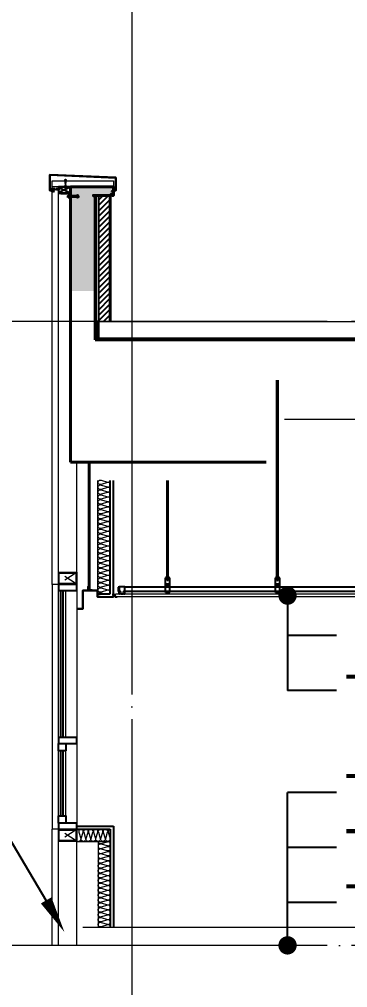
# Model space of a CAD drawing. Header units: millimetres. Extents: x -420989 to -259189, y -1306565 to -1134794.
# Drawn here: x -282344 to -279657, y -1146940 to -1139024 of the extents above; entities that cross this region are included whole.
import ezdxf
from ezdxf.enums import TextEntityAlignment as Align

# ---------------------------------------------------------------- set-up
doc = ezdxf.new("R2010")
doc.units = ezdxf.units.MM
doc.header["$LTSCALE"] = 100
doc.header["$MEASUREMENT"] = 0
for name, pattern in [('CEN', [62, 60, -1, 0, -1]), ('CENTER', [2, 1.25, -0.25, 0.25, -0.25]), ('HID', [2, 1.1, -0.9]), ('HIDDEN', [0.375, 0.25, -0.125]), ('HIDDEN2', [4.7625, 3.175, -1.5875])]:
    doc.linetypes.add(name, pattern=pattern)
doc.layers.get('0').update_dxf_attribs({"linetype": 'CONTINUOUS'})
for name, color, linetype in [('2', 2, 'CONTINUOUS'), ('A-CONC-SOLD', 253, 'CEN'), ('A-MKXS-LEAD', 7, 'CONTINUOUS'), ('A-SECT-LIN3', 255, 'CONTINUOUS'), ('BOLT', 8, 'CONTINUOUS'), ('CEIL', 8, 'CONTINUOUS'), ('ELE-8', 8, 'CONTINUOUS'), ('FIN', 5, 'CONTINUOUS'), ('SCREW', 6, 'CONTINUOUS')]:
    doc.layers.add(name, color=color, linetype=linetype)
for name, color, linetype, lineweight in [('A-AXIS-LINE', 1, 'CEN', 15), ('A-CONC-LIN1', 2, 'CONTINUOUS', 40), ('A-CONC-LIN2', 7, 'CONTINUOUS', 25), ('A-DWXK-OPEN', 1, 'HID', 15), ('A-DWXM-GLAS', 121, 'CONTINUOUS', 20), ('A-DWXM-WIND', 4, 'CONTINUOUS', 25), ('A-ELEV-LIN3', 8, 'CONTINUOUS', 18), ('A-MKXS-TEXT1', 3, 'CONTINUOUS', 25), ('A-SECT-LIN2', 6, 'CONTINUOUS', 20), ('A-WAXM-BLIC', 3, 'CONTINUOUS', 25), ('A-WAXM-DRYW', 4, 'CONTINUOUS', 25), ('A-WAXM-PANL', 6, 'CONTINUOUS', 20), ('A-XXXX-FIN2', 6, 'CONTINUOUS', 20), ('A-XXXX-FIN3', 4, 'CONTINUOUS', 25), ('A-XXXX-INSL2', 8, 'CONTINUOUS', 18), ('A-XXXX-STL', 3, 'CONTINUOUS', 25), ('A-XXXX-WAT1', 9, 'HID', 20)]:
    doc.layers.add(name, color=color, linetype=linetype, lineweight=lineweight)
doc.styles.add('맑은고딕', font='malgun.ttf')

# ---------------------------------------------------------------- blocks, each defined once
blk = doc.blocks.new('A$C0A9F2FD3')
at = {"layer": 'A-MKXS-LEAD'}
blk.add_lwpolyline([(-147.1, 254.7), (-559.1, 944.6), (-1926.6, 944.6)], dxfattribs=at)
blk.add_lwpolyline([(2.9, -5.1, 0, 100, 0), (-147.1, 254.7, 100, 100, 0)], format="xyseb", dxfattribs=at)
at = {"layer": 'A-MKXS-TEXT1', "style": '맑은고딕'}
blk.add_text('층간방화재 충진', height=300, dxfattribs=at).set_placement((-4919.3, 944.6), align=Align.MIDDLE_LEFT)
blk = doc.blocks.new('SCREW65')
at = {"layer": '2', "color": 13, "linetype": 'HIDDEN'}
for p, q in [((35, 44.2), (35, 50)), ((35, 50), (43, 50)), ((35, 38), (43, 40)), ((35, 38), (43, 40)), ((35, 36), (43, 38)), ((35, 36), (43, 38)), ((35, 36), (43, 38)), ((35, 34), (43, 36)), ((35, 32), (43, 34)), ((35, 30), (43, 32)), ((35, 28), (43, 30)), ((35, 26), (43, 28)), ((35, 24), (43, 26)), ((35, 22), (43, 24)), ((35, 20), (43, 22)), ((35, 18), (43, 20)), ((35, 16), (43, 18)), ((35, 14), (43, 16)), ((35, 12), (43, 14)), ((35, 12), (43, 14)), ((35, 10), (43, 12)), ((35, 8), (43, 10)), ((35, 6), (43, 8)), ((35, 4), (43, 6)), ((35, 2), (43, 4)), ((35, 0), (43, 2)), ((35, -2), (43, 0)), ((36.5, 44.2), (36.5, 50)), ((41.5, 50), (41.5, 44.2)), ((43, 50), (43, 44.2)), ((35, -4), (43, -2)), ((35, -6), (43, -4)), ((35, -8), (43, -6)), ((35, -10), (43, -8)), ((35, -12), (43, -10)), ((35, -14), (43, -12))]:
    blk.add_line(p, q, dxfattribs=at)
for points in [[(48, 43), (48, 42), (30, 42), (30, 43)], [(34, 44.2), (34, 43), (44, 43), (44, 44.2)]]:
    blk.add_lwpolyline(points, close=True, dxfattribs=at)
at = {"layer": '2', "color": 13}
blk.add_lwpolyline([(46.5, 42), (46.5, 40), (31.5, 40), (31.5, 42)], dxfattribs=at)
at = {"layer": '2', "color": 13, "linetype": 'HIDDEN'}
for points in [[(36, 42), (36, -18), (39, -23), (42, -18), (42, 42)], [(39, -23), (40, -17), (42, -15), (40, -14), (36, -16)]]:
    blk.add_lwpolyline(points, dxfattribs=at)
blk = doc.blocks.new('An')
at = {"layer": 'BOLT'}
for p, q in [((7.1, 15.1), (-7.1, 15.1)), ((7.1, 6.8), (-7.1, 6.8)), ((-5, 17.4), (5, 17.4)), ((-3.3, 19.1), (-3.3, 15.1)), ((3.3, 19.1), (3.3, 15.1)), ((6.7, 15.1), (6.7, 15.1))]:
    blk.add_line(p, q, dxfattribs=at)
at = {"layer": 'BOLT', "linetype": 'CENTER'}
blk.add_line((0, 27.7), (0, -78.2), dxfattribs=at)
at = {"layer": 'BOLT'}
for points in [[(-12.7, 3.8), (-0.2, 2.2), (0, 3.8), (-12.5, 5.5)], [(12.5, 0), (12.5, 1.7), (-12.5, 1.7), (-12.5, 0)], [(12.5, 3.1), (0, 4.7), (0.2, 6.4), (12.7, 4.7)]]:
    blk.add_lwpolyline(points, close=True, dxfattribs=at)
at = {"layer": 'BOLT', "linetype": 'HIDDEN'}
blk.add_lwpolyline([(12.7, 4.7), (-12.5, 5.5), (-12.7, 3.8), (12.5, 3.1)], close=True, dxfattribs=at)
at = {"layer": 'BOLT', "linetype": 'HIDDEN2'}
blk.add_lwpolyline([(6.7, 0), (6.7, -51.2, 0.126377), (8.1, -56.8), (11.3, -62.5), (3.8, -62.5, -0.360473), (2.2, -61.1), (1, -54.8, 0.412222), (0, -54.2), (-0.2, -54.2, 0.360473), (-1, -54.8), (-2.2, -61.1, -0.360473), (-3.8, -62.5), (-11.3, -62.5), (-8.1, -56.8, 0.126377), (-6.7, -51.2), (-6.7, 0)], format="xyb", dxfattribs=at)
at = {"layer": 'BOLT', "linetype": 'CENTER'}
blk.add_lwpolyline([(-9.1, 14), (-9.1, 8, 0.57735), (-5, 8, 0.238157), (5, 8, 0.57735), (9.1, 8), (9.1, 14, 0.57735), (5, 14, 0.238157), (-5, 14, 0.57735)], format="xyb", close=True, dxfattribs=at)
at = {"layer": 'BOLT', "linetype": 'HIDDEN'}
blk.add_lwpolyline([(-5, 14), (-5, 0), (-5, -51.9, -0.095415), (-5.8, -56.3), (-8.6, -63.2, 0.530598), (-6.3, -66.7), (0, -66.7), (6.3, -66.7, 0.530598), (8.6, -63.2), (5.8, -56.3, -0.095415), (5, -51.9), (5, 0), (5, 14)], format="xyb", dxfattribs=at)
at = {"layer": 'BOLT'}
blk.add_lwpolyline([(-5, 14), (-5, 17.4), (-3.3, 19.1), (3.3, 19.1), (5, 17.4), (5, 14)], dxfattribs=at)
blk = doc.blocks.new('SCREW')
at = {"layer": 'SCREW'}
for p, q in [((2652.6, -790.3), (2654.2, -788.6)), ((2652.6, -790.3), (2653.6, -790.3)), ((2652.6, -792.6), (2652.6, -790.3)), ((2654.2, -788.6), (2653.6, -792.6)), ((2655.7, -793.5), (2655.7, -790.8)), ((2658.1, -804.6), (2650.2, -804.6)), ((2650.2, -804.6), (2650.2, -805.1)), ((2650.2, -805.1), (2658.1, -805.1)), ((2652.1, -792.9), (2652.6, -792.6)), ((2653.6, -792.6), (2652.1, -792.9)), ((2652.6, -793.1), (2652.1, -792.9)), ((2656.3, -793.8), (2652.1, -794.5)), ((2652.1, -794.5), (2652.6, -793.9)), ((2652.6, -794.7), (2652.1, -794.5)), ((2656.3, -795), (2652.1, -795.7)), ((2652.1, -795.7), (2652.6, -795.2)), ((2652.6, -796), (2652.1, -795.7)), ((2656.3, -796.3), (2652.1, -797)), ((2652.1, -797), (2652.6, -796.5)), ((2652.6, -797.2), (2652.1, -797)), ((2656.3, -797.5), (2652.1, -798.2)), ((2652.1, -798.2), (2652.6, -797.7)), ((2652.6, -798.5), (2652.1, -798.2)), ((2656.3, -798.8), (2652.1, -799.5)), ((2652.1, -799.5), (2652.6, -799)), ((2652.6, -799.8), (2652.1, -799.5)), ((2656.3, -800.1), (2652.1, -800.8)), ((2652.1, -800.8), (2652.6, -800.3)), ((2652.6, -801), (2652.1, -800.8)), ((2656.3, -801.3), (2652.1, -802)), ((2652.1, -802), (2652.6, -801.5)), ((2652.6, -802.3), (2652.1, -802)), ((2656.3, -802.6), (2652.1, -803.3)), ((2652.1, -803.3), (2652.6, -802.8)), ((2652.6, -803.5), (2652.1, -803.3)), ((2656.3, -803.9), (2652.1, -804.6)), ((2652.1, -804.6), (2652.6, -804.1)), ((2652.6, -793.1), (2653.6, -792.6)), ((2652.6, -792.6), (2653.6, -792.6)), ((2652.6, -793.9), (2652.6, -793.1)), ((2652.6, -793.9), (2655.7, -793.5)), ((2655.7, -794.3), (2652.6, -794.7)), ((2652.6, -795.2), (2652.6, -794.7)), ((2652.6, -795.2), (2655.7, -794.8)), ((2655.7, -795.5), (2652.6, -796)), ((2652.6, -796.5), (2655.7, -796)), ((2652.6, -796.5), (2652.6, -796)), ((2655.7, -796.8), (2652.6, -797.2)), ((2652.6, -797.7), (2652.6, -797.2)), ((2652.6, -797.7), (2655.7, -797.3)), ((2655.7, -798.1), (2652.6, -798.5)), ((2652.6, -799), (2652.6, -798.5)), ((2652.6, -799), (2655.7, -798.6)), ((2655.7, -799.3), (2652.6, -799.8)), ((2652.6, -800.3), (2655.7, -799.8)), ((2652.6, -800.3), (2652.6, -799.8)), ((2655.7, -800.6), (2652.6, -801)), ((2652.6, -801.5), (2652.6, -801)), ((2652.6, -801.5), (2655.7, -801.1)), ((2655.7, -801.9), (2652.6, -802.3)), ((2652.6, -802.8), (2652.6, -802.3)), ((2652.6, -802.8), (2655.7, -802.4)), ((2655.7, -803.1), (2652.6, -803.5)), ((2652.6, -804.1), (2652.6, -803.5)), ((2652.6, -804.1), (2655.7, -803.6)), ((2653.5, -806.8), (2653.5, -805.5)), ((2653.5, -805.5), (2654, -805.5)), ((2653.6, -792.6), (2654.2, -793.1)), ((2654.2, -793.1), (2655.2, -792.6)), ((2654.8, -805.5), (2654.4, -805.5)), ((2654.8, -806.8), (2654.8, -805.5)), ((2655.7, -793.5), (2656.3, -793.8)), ((2656.3, -793.8), (2655.7, -794.3)), ((2655.7, -794.3), (2655.7, -794.8)), ((2655.7, -794.8), (2656.3, -795)), ((2656.3, -795), (2655.7, -795.5)), ((2655.7, -795.5), (2655.7, -796)), ((2655.7, -796), (2656.3, -796.3)), ((2656.3, -796.3), (2655.7, -796.8)), ((2655.7, -796.8), (2655.7, -797.3)), ((2655.7, -796.8), (2655.7, -797.3)), ((2655.7, -797.3), (2656.3, -797.5)), ((2656.3, -797.5), (2655.7, -798.1)), ((2655.7, -798.1), (2655.7, -798.6)), ((2655.7, -798.1), (2655.7, -798.6)), ((2655.7, -798.6), (2656.3, -798.8)), ((2656.3, -798.8), (2655.7, -799.3)), ((2655.7, -799.3), (2655.7, -799.8)), ((2655.7, -799.3), (2655.7, -799.8)), ((2655.7, -799.8), (2656.3, -800.1)), ((2656.3, -800.1), (2655.7, -800.6)), ((2655.7, -800.6), (2655.7, -801.1)), ((2655.7, -800.6), (2655.7, -801.1)), ((2655.7, -801.1), (2656.3, -801.3)), ((2656.3, -801.3), (2655.7, -801.9)), ((2655.7, -801.9), (2655.7, -802.4)), ((2655.7, -801.9), (2655.7, -802.4)), ((2655.7, -802.4), (2656.3, -802.6)), ((2656.3, -802.6), (2655.7, -803.1)), ((2655.7, -803.1), (2655.7, -803.6)), ((2655.7, -803.1), (2655.7, -803.6)), ((2655.7, -803.6), (2656.3, -803.9)), ((2656.3, -803.9), (2655.7, -804.4)), ((2655.7, -804.4), (2655.7, -804.6)), ((2658.1, -804.6), (2658.1, -805.1))]:
    blk.add_line(p, q, dxfattribs=at)
for centre, radius, start, end in [((2654, -790.2), 1.65, 57.53126, 85.55966), ((2652.8, -790.8), 2.84, 358.16568, 42.95835), ((2652.5, -790.9), 3.22, 327.41757, 0.69164), ((2654.2, -801.9), 4.99, 221.10421, 318.89579)]:
    blk.add_arc(centre, radius, start, end, dxfattribs=at)
blk = doc.blocks.new('PIs4')
at = {"layer": 'SCREW'}
blk.add_blockref('SCREW', (-2654.2, 804.6), dxfattribs=at)

msp = doc.modelspace()

# ---------------------------------------------------------------- hatches: boundary and pattern name
at = {"layer": 'A-CONC-SOLD'}
h = msp.add_hatch(color=256, dxfattribs=at)
h.dxf.hatch_style = 1
h.paths.add_polyline_path([(-281724.4, -1141023.6), (-281924.4, -1141023.6), (-281924.4, -1141244.2), (-281724.4, -1141244.2)])
h.paths.add_polyline_path([(-281724.4, -1140473.2), (-281739.4, -1140464.2), (-281594.4, -1140464.2), (-281594.4, -1140454.2), (-281584.4, -1140454.2), (-281584.4, -1140464.2), (-281574.4, -1140464.2), (-281574.4, -1140394.2), (-281924.4, -1140394.2), (-281924.4, -1140444.2), (-281924.4, -1140504.2), (-281924.4, -1141023.6), (-281724.4, -1141023.6)])
h = msp.add_hatch(dxfattribs=at)
h.set_pattern_fill('블럭단면', color=256)
h.set_pattern_definition([(45, (-525536.9221, -1385494.2426), (-0.7071067812, 0.7071067812), []), (135, (-525536.9221, -1385494.2426), (-0.7071067812, -0.7071067812), [])])
h.paths.add_polyline_path([(-281714.4, -1140464.2), (-281739.4, -1140464.2), (-281714.4, -1140469.2, 1)])
h = msp.add_hatch(dxfattribs=at)
h.set_pattern_fill('ANSI31', color=256, scale=10)
h.set_pattern_definition([(45, (-525486.922, -1385594.243), (-22.4506403, 22.4506403), [])])
h.paths.add_polyline_path([(-281694.4, -1141494.2), (-281604.4, -1141494.2), (-281604.4, -1140464.2), (-281694.4, -1140464.2)])
h = msp.add_hatch(dxfattribs=at)
h.set_pattern_fill('블럭단면', color=256, scale=5)
h.set_pattern_definition([(45, (-437486.922, -1380494.2426), (-3.53553391, 3.53553391), []), (135, (-437486.922, -1380494.2426), (-3.53553391, -3.53553391), [])])
h.paths.add_polyline_path([(-281714.4, -1141619.2), (-281699.4, -1141634.2), (-281694.4, -1141634.2), (-281694.4, -1141494.2), (-281714.4, -1141494.2)])

# ---------------------------------------------------------------- linework, layer by layer
at = {"color": 1}
for p, q in [((-282022.1, -1140396.5), (-281926.7, -1140441.9)), ((-281926.7, -1140396.5), (-282022.1, -1140441.9))]:
    msp.add_line(p, q, dxfattribs=at)
at = {"color": 5}
msp.add_lwpolyline([(-282074.4, -1140434.2), (-282074.4, -1140423.7), (-282094.4, -1140423.7), (-282094.4, -1140294.7), (-281555.4, -1140318.7), (-281555.4, -1140423.7), (-281572.9, -1140423.7), (-281572.9, -1140434.2, -0.414214), (-281573.3, -1140434.6), (-281573.4, -1140434.6, -0.447244), (-281573.8, -1140434.2), (-281573, -1140427.2), (-281573.5, -1140427.2), (-281574.3, -1140434.1, 0.447244), (-281573.4, -1140435.1), (-281573.3, -1140435.1, 0.414214), (-281572.4, -1140434.2), (-281572.4, -1140424.2), (-281554.9, -1140424.2), (-281554.9, -1140318.2), (-282094.9, -1140294.2), (-282094.9, -1140424.2), (-282074.9, -1140424.2), (-282074.9, -1140434.2, 0.414214), (-282074, -1140435.1), (-282073.9, -1140435.1, 0.447244), (-282073, -1140434.1), (-282073.8, -1140427.2), (-282074.3, -1140427.2), (-282073.5, -1140434.2, -0.447244), (-282073.9, -1140434.6), (-282074, -1140434.6, -0.414214), (-282074.4, -1140434.2)], format="xyb", dxfattribs=at)
at = {"layer": 'A-AXIS-LINE'}
for p, q in [((-281424.4, -1138544.2), (-281424.4, -1183044.2)), ((-267424.4, -1141494.2), (-284424.4, -1141494.2)), ((-267424.4, -1146594.2), (-284424.4, -1146594.2))]:
    msp.add_line(p, q, dxfattribs=at)
at = {"layer": 'A-CONC-LIN1'}
for p, q in [((-281724.4, -1141644.2), (-268924.4, -1141644.2)), ((-281924.4, -1142644.2), (-280324.4, -1142644.2))]:
    msp.add_line(p, q, dxfattribs=at)
msp.add_lwpolyline([(-281924.4, -1142644.2), (-281924.4, -1140394.2), (-281574.4, -1140394.2), (-281574.4, -1140464.2), (-281584.4, -1140464.2), (-281584.4, -1140454.2), (-281594.4, -1140454.2), (-281594.4, -1140464.2), (-281739.4, -1140464.2), (-281724.4, -1140473.2), (-281724.4, -1141644.2)], dxfattribs=at)
at = {"layer": 'A-CONC-LIN2'}
msp.add_line((-281694.4, -1141494.2), (-281714.4, -1141494.2), dxfattribs=at)
for points in [[(-268924.4, -1141634.2), (-281699.4, -1141634.2), (-281714.4, -1141619.2), (-281714.4, -1140469.2), (-281739.4, -1140464.2)], [(-281724.4, -1141623.4), (-281703.6, -1141644.2)]]:
    msp.add_lwpolyline(points, dxfattribs=at)
at = {"layer": 'A-CONC-SOLD'}
msp.add_arc((-281714.4, -1140466.7), 2.5, 270, 90, dxfattribs=at)
at = {"layer": 'A-DWXK-OPEN'}
for p, q in [((-281879.4, -1143549.6), (-282019.4, -1143638.9)), ((-281879.4, -1143638.9), (-282019.4, -1143549.6)), ((-281879.4, -1145649.6), (-282019.4, -1145738.9)), ((-281879.4, -1145738.9), (-282019.4, -1145649.6))]:
    msp.add_line(p, q, dxfattribs=at)
at = {"layer": 'A-DWXM-GLAS'}
for p, q in [((-282006.4, -1144894.2), (-282006.4, -1143694.2)), ((-282000.4, -1144894.2), (-282000.4, -1143694.2)), ((-281988.4, -1144894.2), (-281988.4, -1143694.2)), ((-281982.4, -1144894.2), (-281982.4, -1143694.2)), ((-282006.4, -1145534.2), (-282006.4, -1145004.2)), ((-282000.4, -1145534.2), (-282000.4, -1145004.2)), ((-281988.4, -1145534.2), (-281988.4, -1145004.2)), ((-281982.4, -1145534.2), (-281982.4, -1145004.2))]:
    msp.add_line(p, q, dxfattribs=at)
at = {"layer": 'A-DWXM-WIND'}
for points in [[(-281874.4, -1143644.2), (-282024.4, -1143644.2), (-282024.4, -1143694.2), (-281874.4, -1143694.2)], [(-281874.4, -1144894.2), (-282024.4, -1144894.2), (-282024.4, -1144944.2), (-281874.4, -1144944.2)], [(-281964.4, -1145004.2), (-282024.4, -1145004.2), (-282024.4, -1144944.2), (-281964.4, -1144944.2)], [(-281964.4, -1145594.2), (-282024.4, -1145594.2), (-282024.4, -1145534.2), (-281964.4, -1145534.2)], [(-281874.4, -1145594.2), (-282024.4, -1145594.2), (-282024.4, -1145644.2), (-281874.4, -1145644.2)]]:
    msp.add_lwpolyline(points, close=True, dxfattribs=at)
at = {"layer": 'A-ELEV-LIN3'}
for p, q in [((-281874.4, -1143544.2), (-281874.4, -1142644.2)), ((-282074.4, -1143644.2), (-282074.4, -1145644.2)), ((-282024.4, -1145534.2), (-282024.4, -1143694.2)), ((-281964.4, -1144894.2), (-281964.4, -1143694.2)), ((-281874.4, -1143694.2), (-281874.4, -1145594.2)), ((-281964.4, -1145534.2), (-281964.4, -1144944.2)), ((-281874.4, -1146594.2), (-281874.4, -1145744.2))]:
    msp.add_line(p, q, dxfattribs=at)
at = {"layer": 'A-MKXS-LEAD'}
for p, q in [((-280148.9, -1143735.1), (-280148.9, -1144511.3)), ((-279748.9, -1144061.3), (-280148.9, -1144061.3)), ((-279748.9, -1144511.3), (-280148.9, -1144511.3)), ((-280148.9, -1146594.2), (-280148.9, -1145344.2)), ((-279748.9, -1145344.2), (-280148.9, -1145344.2)), ((-279748.9, -1145794.2), (-280148.9, -1145794.2)), ((-279748.9, -1146244.2), (-280148.9, -1146244.2))]:
    msp.add_line(p, q, dxfattribs=at)
at = {"layer": 'A-MKXS-LEAD', "const_width": 75}
for points in [[(-280186.4, -1143735.1, -1), (-280111.4, -1143735.1, -1)], [(-280186.4, -1146594.2, 1), (-280111.4, -1146594.2, 1)]]:
    msp.add_lwpolyline(points, format="xyb", close=True, dxfattribs=at)
at = {"layer": 'A-SECT-LIN2'}
for p, q in [((-282024.4, -1143644.2), (-282074.4, -1143644.2)), ((-282024.4, -1145644.2), (-282074.4, -1145644.2))]:
    msp.add_line(p, q, dxfattribs=at)
for points in [[(-282024.4, -1143644.2), (-282024.4, -1143544.2), (-281874.4, -1143544.2), (-281874.4, -1143644.2)], [(-282024.4, -1145744.2), (-282024.4, -1145644.2), (-281874.4, -1145644.2), (-281874.4, -1145744.2)]]:
    msp.add_lwpolyline(points, close=True, dxfattribs=at)
at = {"layer": 'A-SECT-LIN3'}
for points in [[(-282019.4, -1143639.2), (-282019.4, -1143549.2), (-281879.4, -1143549.2), (-281879.4, -1143639.2)], [(-282019.4, -1145739.2), (-282019.4, -1145649.2), (-281879.4, -1145649.2), (-281879.4, -1145739.2)]]:
    msp.add_lwpolyline(points, close=True, dxfattribs=at)
at = {"layer": 'A-WAXM-BLIC'}
for points in [[(-281694.4, -1141494.2), (-281694.4, -1140464.2)], [(-281604.4, -1141494.2), (-281604.4, -1140464.2)]]:
    msp.add_lwpolyline(points, dxfattribs=at)
at = {"layer": 'A-WAXM-DRYW'}
for p, q in [((-281599.4, -1143719.2), (-281599.4, -1142794.2)), ((-281574.4, -1143744.2), (-281574.4, -1142794.2)), ((-281703.2, -1143719.2), (-281599.4, -1143719.2)), ((-281703.2, -1143744.2), (-281574.4, -1143744.2)), ((-281874.4, -1145619.2), (-281574.4, -1145619.2)), ((-281874.4, -1145644.2), (-281874.4, -1145619.2)), ((-281874.4, -1145644.2), (-281599.4, -1145644.2)), ((-281599.4, -1145644.2), (-281599.4, -1146444.2)), ((-281574.4, -1145619.2), (-281574.4, -1146444.2))]:
    msp.add_line(p, q, dxfattribs=at)
at = {"layer": 'A-WAXM-PANL'}
for p, q in [((-282074.4, -1143644.2), (-282074.4, -1140394.2)), ((-282024.4, -1143644.2), (-282024.4, -1140394.2)), ((-282074.4, -1146594.2), (-282074.4, -1145644.2)), ((-282024.4, -1146594.2), (-282024.4, -1145644.2))]:
    msp.add_line(p, q, dxfattribs=at)
msp.add_lwpolyline([(-282074.4, -1140344.2), (-281574.4, -1140344.2), (-281574.4, -1140394.2), (-282074.4, -1140394.2)], close=True, dxfattribs=at)
at = {"layer": 'A-XXXX-FIN2'}
for p, q in [((-281594.4, -1140464.2), (-281594.4, -1141494.2)), ((-281694.4, -1141494.2), (-281694.4, -1141634.2)), ((-281694.4, -1141494.2), (-268924.4, -1141494.2)), ((-281555.6, -1143744.2), (-281555.6, -1143722.2)), ((-270193.2, -1143722.2), (-281555.6, -1143722.2)), ((-270193.2, -1143744.2), (-281555.6, -1143744.2)), ((-281824.4, -1146444.2), (-268908.4, -1146444.2))]:
    msp.add_line(p, q, dxfattribs=at)
at = {"layer": 'A-XXXX-FIN3'}
msp.add_lwpolyline([(-281874.4, -1143844.2), (-281824.4, -1143844.2), (-281824.4, -1143694.2), (-281704.4, -1143694.2), (-281704.4, -1143745.4), (-281683.2, -1143745.4), (-281683.2, -1143744.2), (-281703.2, -1143744.2), (-281703.2, -1143693), (-281825.6, -1143693), (-281825.6, -1143843), (-281874.4, -1143843)], dxfattribs=at)
at = {"layer": 'A-XXXX-INSL2'}
for p, q in [((-271674.4, -1142294.2), (-280174.4, -1142294.2)), ((-281702.2, -1143719.2), (-281702.2, -1142794.2)), ((-281874.4, -1145744.2), (-281599.4, -1145744.2)), ((-281699.4, -1145744.2), (-281699.4, -1146444.2))]:
    msp.add_line(p, q, dxfattribs=at)
for points in [[(-281602.3, -1143719.2, 0.703234), (-281623.7, -1143691.6), (-281675.2, -1143706.9, -1.37259), (-281675.2, -1143671.6), (-281623.7, -1143686.9, 1.37259), (-281623.7, -1143651.6), (-281675.2, -1143666.9, -1.37259), (-281675.2, -1143631.6), (-281623.7, -1143646.9, 1.37259), (-281623.7, -1143611.6), (-281675.2, -1143626.9, -1.37259), (-281675.2, -1143591.6), (-281623.7, -1143606.9, 1.37259), (-281623.7, -1143571.6), (-281675.2, -1143586.9, -1.37259), (-281675.2, -1143551.6), (-281623.7, -1143566.9, 1.37259), (-281623.7, -1143531.6), (-281675.2, -1143546.9, -1.37259), (-281675.2, -1143511.6), (-281623.7, -1143526.9, 1.37259), (-281623.7, -1143491.6), (-281675.2, -1143506.9, -1.37259), (-281675.2, -1143471.6), (-281623.7, -1143486.9, 1.37259), (-281623.7, -1143451.6), (-281675.2, -1143466.9, -1.37259), (-281675.2, -1143431.6), (-281623.7, -1143446.9, 1.37259), (-281623.7, -1143411.6), (-281675.2, -1143426.9, -1.37259), (-281675.2, -1143391.6), (-281623.7, -1143406.9, 1.37259), (-281623.7, -1143371.6), (-281675.2, -1143386.9, -1.37259), (-281675.2, -1143351.6), (-281623.7, -1143366.9, 1.37259), (-281623.7, -1143331.6), (-281675.2, -1143346.9, -1.37259), (-281675.2, -1143311.6), (-281623.7, -1143326.9, 1.37259), (-281623.7, -1143291.6), (-281675.2, -1143306.9, -1.37259), (-281675.2, -1143271.6), (-281623.7, -1143286.9, 1.37259), (-281623.7, -1143251.6), (-281675.2, -1143266.9, -1.37259), (-281675.2, -1143231.6), (-281623.7, -1143246.9, 1.37259), (-281623.7, -1143211.6), (-281675.2, -1143226.9, -1.37259), (-281675.2, -1143191.6), (-281623.7, -1143206.9, 1.37259), (-281623.7, -1143171.6), (-281675.2, -1143186.9, -1.37259), (-281675.2, -1143151.6), (-281623.7, -1143166.9, 1.37259), (-281623.7, -1143131.6), (-281675.2, -1143146.9, -1.37259), (-281675.2, -1143111.6), (-281623.7, -1143126.9, 1.37259), (-281623.7, -1143091.6), (-281675.2, -1143106.9, -1.37259), (-281675.2, -1143071.6), (-281623.7, -1143086.9, 1.37259), (-281623.7, -1143051.6), (-281675.2, -1143066.9, -1.37259), (-281675.2, -1143031.6), (-281623.7, -1143046.9, 1.37259), (-281623.7, -1143011.6), (-281675.2, -1143026.9, -1.37259), (-281675.2, -1142991.6), (-281623.7, -1143006.9, 1.37259), (-281623.7, -1142971.6), (-281675.2, -1142986.9, -1.37259), (-281675.2, -1142951.6), (-281623.7, -1142966.9, 1.37259), (-281623.7, -1142931.6), (-281675.2, -1142946.9, -1.37259), (-281675.2, -1142911.6), (-281623.7, -1142926.9, 1.37259), (-281623.7, -1142891.6), (-281675.2, -1142906.9, -1.37259), (-281675.2, -1142871.6), (-281623.7, -1142886.9, 1.37259), (-281623.7, -1142851.6), (-281675.2, -1142866.9, -1.37259), (-281675.2, -1142831.6), (-281623.7, -1142846.9, 1.37259), (-281623.7, -1142811.6), (-281675.2, -1142826.9, -1.37259), (-281675.2, -1142791.6), (-281623.7, -1142806.9, 0.425558), (-281600.1, -1142794.2)], [(-281696.5, -1143719.2, -0.340595), (-281675.2, -1143711.6), (-281649.4, -1143719.2)], [(-281599.4, -1145644.2, 0.509267), (-281617.1, -1145668.5), (-281601.8, -1145720, -1.37259), (-281637.1, -1145720), (-281621.8, -1145668.5, 1.37259), (-281657.1, -1145668.5), (-281641.8, -1145720, -1.37259), (-281677.1, -1145720), (-281661.8, -1145668.5, 1.37259), (-281697.1, -1145668.5), (-281681.8, -1145720, -1.37259), (-281717.1, -1145720), (-281701.8, -1145668.5, 1.37259), (-281737.1, -1145668.5), (-281721.8, -1145720, -1.37259), (-281757.1, -1145720), (-281741.8, -1145668.5, 1.37259), (-281777.1, -1145668.5), (-281761.8, -1145720, -1.37259), (-281797.1, -1145720), (-281781.8, -1145668.5, 1.37259), (-281817.1, -1145668.5), (-281801.8, -1145720, -1.37259), (-281837.1, -1145720), (-281821.8, -1145668.5, 1.37259), (-281857.1, -1145668.5), (-281841.8, -1145720, -0.471828), (-281859.4, -1145744.2)], [(-281699.4, -1145744.2, 0.508726), (-281675.2, -1145761.9), (-281623.7, -1145746.6, -1.37259), (-281623.7, -1145781.9), (-281675.2, -1145766.6, 1.37259), (-281675.2, -1145801.9), (-281623.7, -1145786.6, -1.37259), (-281623.7, -1145821.9), (-281675.2, -1145806.6, 1.37259), (-281675.2, -1145841.9), (-281623.7, -1145826.6, -1.37259), (-281623.7, -1145861.9), (-281675.2, -1145846.6, 1.37259), (-281675.2, -1145881.9), (-281623.7, -1145866.6, -1.37259), (-281623.7, -1145901.9), (-281675.2, -1145886.6, 0.471828), (-281699.4, -1145904.2)], [(-281599.4, -1146364.2, 0.509267), (-281623.7, -1146346.6), (-281675.2, -1146361.9, -1.37259), (-281675.2, -1146326.6), (-281623.7, -1146341.9, 1.37259), (-281623.7, -1146306.6), (-281675.2, -1146321.9, -1.37259), (-281675.2, -1146286.6), (-281623.7, -1146301.9, 1.37259), (-281623.7, -1146266.6), (-281675.2, -1146281.9, -1.37259), (-281675.2, -1146246.6), (-281623.7, -1146261.9, 1.37259), (-281623.7, -1146226.6), (-281675.2, -1146241.9, -1.37259), (-281675.2, -1146206.6), (-281623.7, -1146221.9, 1.37259), (-281623.7, -1146186.6), (-281675.2, -1146201.9, -1.37259), (-281675.2, -1146166.6), (-281623.7, -1146181.9, 1.37259), (-281623.7, -1146146.6), (-281675.2, -1146161.9, -1.37259), (-281675.2, -1146126.6), (-281623.7, -1146141.9, 1.37259), (-281623.7, -1146106.6), (-281675.2, -1146121.9, -1.37259), (-281675.2, -1146086.6), (-281623.7, -1146101.9, 1.37259), (-281623.7, -1146066.6), (-281675.2, -1146081.9, -1.37259), (-281675.2, -1146046.6), (-281623.7, -1146061.9, 1.37259), (-281623.7, -1146026.6), (-281675.2, -1146041.9, -1.37259), (-281675.2, -1146006.6), (-281623.7, -1146021.9, 1.37259), (-281623.7, -1145986.6), (-281675.2, -1146001.9, -1.37259), (-281675.2, -1145966.6), (-281623.7, -1145981.9, 1.37259), (-281623.7, -1145946.6), (-281675.2, -1145961.9, -1.37259), (-281675.2, -1145926.6), (-281623.7, -1145941.9, 1.37259), (-281623.7, -1145906.6), (-281675.2, -1145921.9, -0.471828), (-281699.4, -1145904.2)], [(-281599.4, -1146444.2, 0.508673), (-281623.7, -1146426.6), (-281675.2, -1146441.9, -1.37259), (-281675.2, -1146406.6), (-281623.7, -1146421.9, 1.37259), (-281623.7, -1146386.6), (-281675.2, -1146401.9, -1.37259), (-281675.2, -1146366.6), (-281623.7, -1146381.9, 1.37259), (-281623.7, -1146346.6), (-281675.2, -1146361.9, -1.37259), (-281675.2, -1146326.6), (-281623.7, -1146341.9, 1.37259), (-281623.7, -1146306.6), (-281675.2, -1146321.9, -1.37259), (-281675.2, -1146286.6), (-281623.7, -1146301.9, 1.37259), (-281623.7, -1146266.6), (-281675.2, -1146281.9, -1.37259), (-281675.2, -1146246.6), (-281623.7, -1146261.9, 1.37259), (-281623.7, -1146226.6), (-281675.2, -1146241.9, -1.37259), (-281675.2, -1146206.6), (-281623.7, -1146221.9, 1.37259), (-281623.7, -1146186.6), (-281675.2, -1146201.9, -1.37259), (-281675.2, -1146166.6), (-281623.7, -1146181.9, 1.37259), (-281623.7, -1146146.6), (-281675.2, -1146161.9, -0.471828), (-281699.4, -1146144.2)]]:
    msp.add_lwpolyline(points, format="xyb", dxfattribs=at)
at = {"layer": 'A-XXXX-STL'}
for points in [[(-282024.4, -1140444.2), (-281924.4, -1140444.2), (-281924.4, -1140394.2), (-282024.4, -1140394.2)], [(-282022.1, -1140441.9), (-281926.7, -1140441.9), (-281926.7, -1140396.5), (-282022.1, -1140396.5)], [(-281924.4, -1140504.2), (-281924.4, -1140444.2), (-282004.4, -1140444.2), (-282004.4, -1140448.2), (-281928.4, -1140448.2), (-281928.4, -1140504.2)]]:
    msp.add_lwpolyline(points, close=True, dxfattribs=at)
at = {"layer": 'A-XXXX-WAT1', "ltscale": 50}
msp.add_lwpolyline([(-281739.4, -1140464.2), (-281719.4, -1140472.2), (-281719.4, -1141621.3), (-281701.5, -1141639.2), (-268924.4, -1141639.2)], dxfattribs=at)
at = {"layer": 'CEIL', "color": 9}
for p, q in [((-281562.8, -1143728.1), (-281584.5, -1143728.1)), ((-281574.4, -1143714.2), (-281572.4, -1143714.2)), ((-281574.4, -1143714.2), (-281572.4, -1143714.2)), ((-281574.4, -1143739.2), (-281558.8, -1143739.2)), ((-281574.4, -1143739.2), (-281558.8, -1143739.2)), ((-281572.4, -1143737.2), (-281572.4, -1143714.2)), ((-281572.4, -1143737.2), (-281572.4, -1143714.2)), ((-281572.4, -1143737.2), (-281556.8, -1143737.2)), ((-281572.4, -1143737.2), (-281556.8, -1143737.2)), ((-281558.8, -1143746.2), (-281558.8, -1143739.2)), ((-281558.8, -1143746.2), (-281558.8, -1143739.2)), ((-281558.8, -1143746.2), (-281543.8, -1143746.2)), ((-281558.8, -1143746.2), (-281543.8, -1143746.2)), ((-281556.8, -1143744.2), (-281556.8, -1143737.2)), ((-281556.8, -1143744.2), (-281556.8, -1143737.2)), ((-281556.8, -1143744.2), (-281543.8, -1143744.2)), ((-281556.8, -1143744.2), (-281543.8, -1143744.2)), ((-281556.8, -1143744.2), (-281543.8, -1143744.2)), ((-281543.8, -1143746.2), (-281543.8, -1143744.2)), ((-281543.8, -1143746.2), (-281543.8, -1143744.2))]:
    msp.add_line(p, q, dxfattribs=at)
at = {"layer": 'ELE-8'}
for p, q in [((-280235.4, -1143610.7), (-280235.4, -1141974.2)), ((-280225.4, -1143610.7), (-280225.4, -1141974.2)), ((-281776.4, -1143681.1), (-281776.4, -1142644.2)), ((-281767.4, -1143681.1), (-281767.4, -1142644.2)), ((-281135.4, -1143610.7), (-281135.4, -1142794.2)), ((-281125.4, -1143610.7), (-281125.4, -1142794.2)), ((-281147.9, -1143589.2), (-281112.9, -1143589.2)), ((-281147.9, -1143709.2), (-281147.9, -1143589.2)), ((-281147.9, -1143591.2), (-281112.9, -1143591.2)), ((-281142.4, -1143593.2), (-281142.4, -1143587.2)), ((-281142.4, -1143587.2), (-281118.4, -1143587.2)), ((-281142.4, -1143593.2), (-281118.4, -1143593.2)), ((-281142.4, -1143593.2), (-281118.4, -1143593.2)), ((-281139.4, -1143579.2), (-281140.4, -1143580.2)), ((-281140.4, -1143587.2), (-281140.4, -1143580.2)), ((-281140.4, -1143587.2), (-281140.4, -1143580.2)), ((-281140.4, -1143600.2), (-281140.4, -1143593.2)), ((-281139.4, -1143601.2), (-281140.4, -1143600.2)), ((-281139.4, -1143601.2), (-281140.4, -1143600.2)), ((-281139.4, -1143579.2), (-281121.4, -1143579.2)), ((-281139.4, -1143601.2), (-281121.4, -1143601.2)), ((-281137.1, -1143579.2), (-281135.4, -1143580.9)), ((-281137.1, -1143587.2), (-281135.4, -1143585.6)), ((-281137.1, -1143593.2), (-281135.4, -1143594.9)), ((-281137.1, -1143593.2), (-281135.4, -1143594.9)), ((-281137.1, -1143601.2), (-281135.4, -1143599.6)), ((-281133.7, -1143579.2), (-281135.4, -1143580.9)), ((-281133.7, -1143587.2), (-281135.4, -1143585.6)), ((-281133.7, -1143593.2), (-281135.4, -1143594.9)), ((-281135.4, -1143610.7), (-281135.4, -1143593.2)), ((-281133.7, -1143593.2), (-281135.4, -1143594.9)), ((-281133.7, -1143601.2), (-281135.4, -1143599.6)), ((-281125.4, -1143610.7), (-281135.4, -1143610.7)), ((-281135.4, -1143610.7), (-281134.4, -1143611.7)), ((-281126.4, -1143611.7), (-281134.4, -1143611.7)), ((-281130.4, -1143601.2), (-281130.4, -1143593.2)), ((-281130.4, -1143601.2), (-281130.4, -1143593.2)), ((-281127.1, -1143579.2), (-281125.4, -1143580.9)), ((-281127.1, -1143587.2), (-281125.4, -1143585.6)), ((-281127.1, -1143593.2), (-281125.4, -1143594.9)), ((-281127.1, -1143601.2), (-281125.4, -1143599.6)), ((-281125.4, -1143610.7), (-281126.4, -1143611.7)), ((-281123.7, -1143579.2), (-281125.4, -1143580.9)), ((-281123.7, -1143587.2), (-281125.4, -1143585.6)), ((-281123.7, -1143593.2), (-281125.4, -1143594.9)), ((-281125.4, -1143610.7), (-281125.4, -1143593.2)), ((-281123.7, -1143601.2), (-281125.4, -1143599.6)), ((-281120.4, -1143580.2), (-281121.4, -1143579.2)), ((-281120.4, -1143600.2), (-281121.4, -1143601.2)), ((-281120.4, -1143587.2), (-281120.4, -1143580.2)), ((-281120.4, -1143587.2), (-281120.4, -1143580.2)), ((-281120.4, -1143600.2), (-281120.4, -1143593.2)), ((-281118.4, -1143593.2), (-281118.4, -1143587.2)), ((-281112.9, -1143709.2), (-281112.9, -1143589.2)), ((-280247.9, -1143589.2), (-280212.9, -1143589.2)), ((-280247.9, -1143709.2), (-280247.9, -1143589.2)), ((-280247.9, -1143591.2), (-280212.9, -1143591.2)), ((-280242.4, -1143593.2), (-280242.4, -1143587.2)), ((-280242.4, -1143587.2), (-280218.4, -1143587.2)), ((-280242.4, -1143593.2), (-280218.4, -1143593.2)), ((-280242.4, -1143593.2), (-280218.4, -1143593.2)), ((-280239.4, -1143579.2), (-280240.4, -1143580.2)), ((-280240.4, -1143587.2), (-280240.4, -1143580.2)), ((-280240.4, -1143587.2), (-280240.4, -1143580.2)), ((-280240.4, -1143600.2), (-280240.4, -1143593.2)), ((-280239.4, -1143601.2), (-280240.4, -1143600.2)), ((-280239.4, -1143601.2), (-280240.4, -1143600.2)), ((-280239.4, -1143579.2), (-280221.4, -1143579.2)), ((-280239.4, -1143601.2), (-280221.4, -1143601.2)), ((-280237.1, -1143579.2), (-280235.4, -1143580.9)), ((-280237.1, -1143587.2), (-280235.4, -1143585.6)), ((-280237.1, -1143593.2), (-280235.4, -1143594.9)), ((-280237.1, -1143593.2), (-280235.4, -1143594.9)), ((-280237.1, -1143601.2), (-280235.4, -1143599.6)), ((-280233.7, -1143579.2), (-280235.4, -1143580.9)), ((-280233.7, -1143587.2), (-280235.4, -1143585.6)), ((-280233.7, -1143593.2), (-280235.4, -1143594.9)), ((-280235.4, -1143610.7), (-280235.4, -1143593.2)), ((-280233.7, -1143593.2), (-280235.4, -1143594.9)), ((-280233.7, -1143601.2), (-280235.4, -1143599.6)), ((-280225.4, -1143610.7), (-280235.4, -1143610.7)), ((-280235.4, -1143610.7), (-280234.4, -1143611.7)), ((-280226.4, -1143611.7), (-280234.4, -1143611.7)), ((-280230.4, -1143601.2), (-280230.4, -1143593.2)), ((-280230.4, -1143601.2), (-280230.4, -1143593.2)), ((-280227.1, -1143579.2), (-280225.4, -1143580.9)), ((-280227.1, -1143587.2), (-280225.4, -1143585.6)), ((-280227.1, -1143593.2), (-280225.4, -1143594.9)), ((-280227.1, -1143601.2), (-280225.4, -1143599.6)), ((-280225.4, -1143610.7), (-280226.4, -1143611.7)), ((-280223.7, -1143579.2), (-280225.4, -1143580.9)), ((-280223.7, -1143587.2), (-280225.4, -1143585.6)), ((-280223.7, -1143593.2), (-280225.4, -1143594.9)), ((-280225.4, -1143610.7), (-280225.4, -1143593.2)), ((-280223.7, -1143601.2), (-280225.4, -1143599.6)), ((-280220.4, -1143580.2), (-280221.4, -1143579.2)), ((-280220.4, -1143600.2), (-280221.4, -1143601.2)), ((-280220.4, -1143587.2), (-280220.4, -1143580.2)), ((-280220.4, -1143587.2), (-280220.4, -1143580.2)), ((-280220.4, -1143600.2), (-280220.4, -1143593.2)), ((-280218.4, -1143593.2), (-280218.4, -1143587.2)), ((-280212.9, -1143709.2), (-280212.9, -1143589.2)), ((-281147.9, -1143639.2), (-281112.9, -1143639.2)), ((-280247.9, -1143639.2), (-280212.9, -1143639.2)), ((-281147.9, -1143709.2), (-281112.9, -1143709.2)), ((-280247.9, -1143709.2), (-280212.9, -1143709.2))]:
    msp.add_line(p, q, dxfattribs=at)
msp.add_lwpolyline([(-281776.4, -1143684.8, 0.414214), (-281772.4, -1143688.8), (-281752.3, -1143688.8, -0.414214), (-281749.4, -1143691.7), (-281749.4, -1143691.8), (-281779.4, -1143691.8), (-281779.4, -1143661.8), (-281779.3, -1143661.8, -0.414214), (-281776.4, -1143664.7)], format="xyb", close=True, dxfattribs=at)
for centre in [(-281130.4, -1143654), (-280230.4, -1143654)]:
    msp.add_circle(centre, 6.1, dxfattribs=at)
at = {"layer": 'FIN', "color": 8}
for p, q in [((-281525.6, -1143665.2), (-281535.6, -1143665.2)), ((-281535.6, -1143665.2), (-281535.6, -1143702.2)), ((-281525.6, -1143666.2), (-281535.6, -1143666.2)), ((-281480.6, -1143664.2), (-281525.6, -1143664.2)), ((-281525.6, -1143664.2), (-281525.6, -1143696)), ((-281480.6, -1143696), (-281480.6, -1143664.2)), ((-270213.2, -1143665.2), (-281480.6, -1143665.2)), ((-270213.2, -1143666.2), (-281480.6, -1143666.2)), ((-281535.6, -1143701.2), (-281516.7, -1143701.2)), ((-281535.6, -1143702.2), (-281515.6, -1143702.2)), ((-281517, -1143702.2), (-281535.6, -1143702.2)), ((-281525.6, -1143696), (-281515.6, -1143701.9)), ((-281515.6, -1143703.2), (-281525.6, -1143703.2)), ((-281525.6, -1143722.2), (-281525.6, -1143703.2)), ((-281515.6, -1143704.2), (-281524.6, -1143704.2)), ((-281524.6, -1143704.2), (-281524.6, -1143721.2)), ((-281524.6, -1143714.1), (-281481.6, -1143714.1)), ((-281524.6, -1143721.2), (-281517.4, -1143721.2)), ((-281517.4, -1143721.2), (-281514.4, -1143716)), ((-281514.4, -1143718), (-281516.8, -1143722.2)), ((-281515.6, -1143701.9), (-281515.6, -1143704.2)), ((-281514.4, -1143716), (-281511.4, -1143721.2)), ((-281512, -1143722.2), (-281514.4, -1143718)), ((-281511.4, -1143721.2), (-281494.9, -1143721.2)), ((-281494.9, -1143721.2), (-281491.9, -1143716)), ((-281491.9, -1143718), (-281494.3, -1143722.2)), ((-281491.9, -1143716), (-281488.9, -1143721.2)), ((-281489.5, -1143722.2), (-281491.9, -1143718)), ((-281490.6, -1143701.9), (-281480.6, -1143696)), ((-281490.6, -1143704.2), (-281490.6, -1143701.9)), ((-270213.2, -1143702.2), (-281490.6, -1143702.2)), ((-281480.6, -1143703.2), (-281490.6, -1143703.2)), ((-281481.6, -1143704.2), (-281490.6, -1143704.2)), ((-270213.2, -1143701.2), (-281489.6, -1143701.2)), ((-281488.9, -1143721.2), (-281481.6, -1143721.2)), ((-281481.6, -1143721.2), (-281481.6, -1143704.2)), ((-281480.6, -1143722.2), (-281480.6, -1143703.2))]:
    msp.add_line(p, q, dxfattribs=at)

# ---------------------------------------------------------------- block references
msp.add_blockref('SCREW65', (-282005.1, -1140384.2))
for name, p, rotation in [('SCREW65', (-282034.4, -1140452.2), 90), ('PIs4', (-282074.9, -1140429.2), 270), ('An', (-281928.4, -1140471.2), 90)]:
    msp.add_blockref(name, p, dxfattribs=dict(rotation=rotation))
at = {"xscale": -1, "rotation": 90}
msp.add_blockref('PIs4', (-281572.4, -1140429.2), dxfattribs=at)
at = {"layer": 'A-MKXS-TEXT1'}
msp.add_blockref('A$C0A9F2FD3', (-281977.4, -1146481.1), dxfattribs=at)

# ---------------------------------------------------------------- texts
at = {"layer": 'A-MKXS-TEXT1', "style": '맑은고딕'}
for s, p in [('THK12 암면흡음텍스', (-279672.5, -1144531.1)), ('THK3 PVC타일', (-279672.5, -1145344.2)), ('THK127 무근콘크리트', (-279672.5, -1145794.2)), ('THK170 비드법보온판', (-279672.5, -1146244.2))]:
    msp.add_text(s, height=300, dxfattribs=at).set_placement(p, align=Align.MIDDLE_LEFT)

doc.saveas('drawing.dxf')
